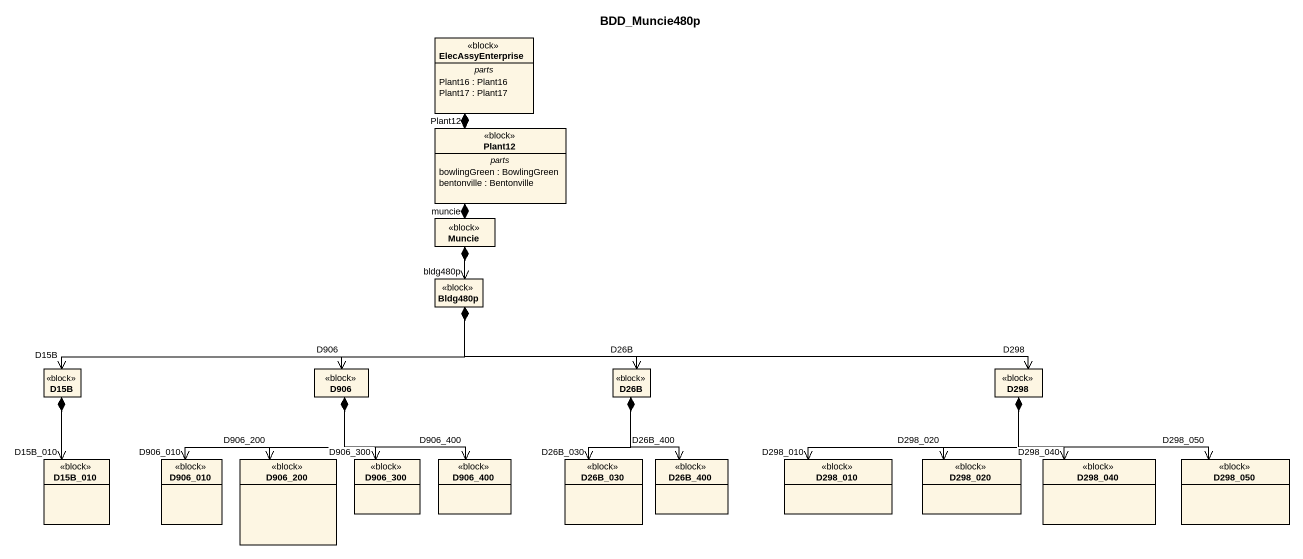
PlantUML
@startuml
title BDD_Muncie480p
hide circle
hide empty members
class ElecAssyEnterprise <<block>> {
  -- parts --
  Plant16 : Plant16
  Plant17 : Plant17
}
class Plant12 <<block>> {
  -- parts --
  bowlingGreen : BowlingGreen
  bentonville : Bentonville
}
class Muncie <<block>>
class Bldg480p <<block>>
class D15B <<block>>
class D906 <<block>>
class D26B <<block>>
class D298 <<block>>
class D15B_010 <<block>>
class D906_010 <<block>>
class D906_200 <<block>>
class D906_300 <<block>>
class D906_400 <<block>>
class D26B_030 <<block>>
class D26B_400 <<block>>
class D298_010 <<block>>
class D298_020 <<block>>
class D298_040 <<block>>
class D298_050 <<block>>
Plant12 "Plant12" <-up-* ElecAssyEnterprise
Muncie "muncie" <-up-* Plant12
Bldg480p "bldg480p" <-up-* Muncie
D15B "D15B" <-right-* Bldg480p
D906 "D906" <-up-* Bldg480p
D26B "D26B" <-left-* Bldg480p
D298 "D298" <-left-* Bldg480p
D15B_010 "D15B_010" <-up-* D15B
D906_010 "D906_010" <-up-* D906
D906_200 "D906_200" <-up-* D906
D906_300 "D906_300" <-up-* D906
D906_400 "D906_400" <-up-* D906
D26B_030 "D26B_030" <-up-* D26B
D26B_400 "D26B_400" <-up-* D26B
D298_010 "D298_010" <-right-* D298
D298_020 "D298_020" <-up-* D298
D298_040 "D298_040" <-up-* D298
D298_050 "D298_050" <-left-* D298
@enduml
